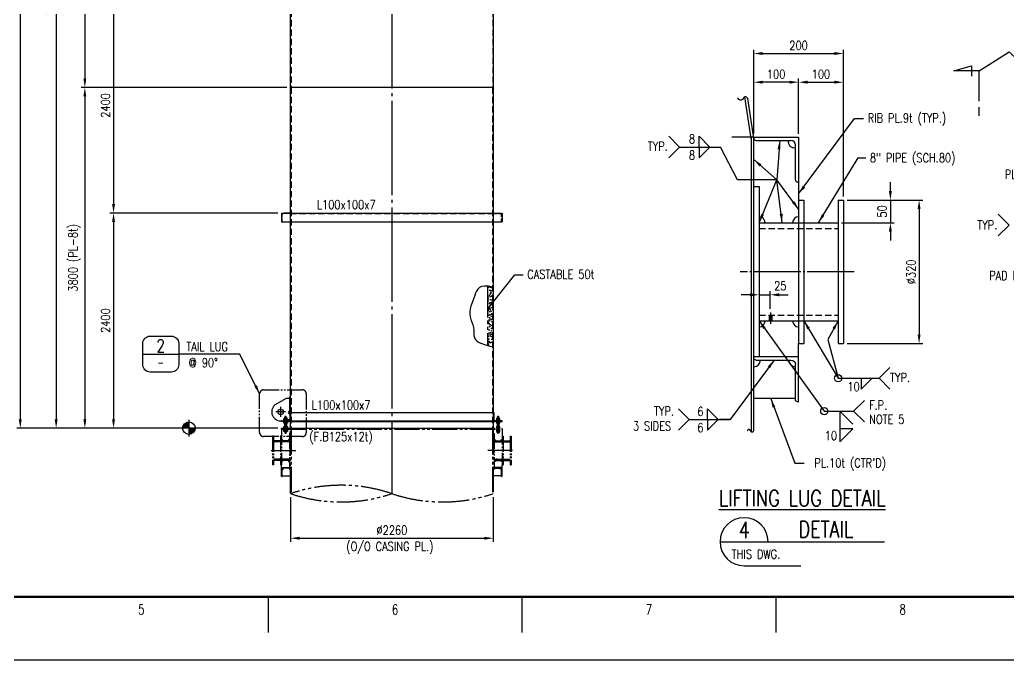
# Model space of a CAD drawing. Header units: millimetres. Extents: x 0 to 134087, y -49114 to 20834.
# Drawn here: x 13003 to 24023, y -29779 to -22635 of the extents above; entities that cross this region are included whole.
import ezdxf
from ezdxf.enums import TextEntityAlignment as Align

# ---------------------------------------------------------------- set-up
doc = ezdxf.new("R2010")
doc.units = ezdxf.units.MM
doc.header["$LTSCALE"] = 35
for name, pattern in [('JNK-CENTER', [34, 30, -1.5, 1, -1.5]), ('JNK-HIDDEN', [3, 2, -1]), ('JNK-PHANTOM', [15, 10, -1, 1, -1, 1, -1]), ('PH2', [15, 10, -1, 1, -1, 1, -1])]:
    doc.linetypes.add(name, pattern=pattern)
for name, color, linetype in [('CEN-R', 1, 'JNK-CENTER'), ('CON-C', 4, 'Continuous'), ('CON-G', 3, 'Continuous'), ('CON-W', 7, 'Continuous'), ('CON-Y', 2, 'Continuous'), ('det', 2, 'PH2'), ('Dim-W', 7, 'Continuous'), ('HID-Y', 2, 'JNK-HIDDEN'), ('HL', 7, 'Continuous'), ('PHA-M', 6, 'JNK-PHANTOM'), ('STL-OBJT', 7, 'Continuous'), ('TXT-G', 3, 'Continuous'), ('TXT-Y', 2, 'Continuous'), ('TXTT-C', 4, 'Continuous')]:
    doc.layers.add(name, color=color, linetype=linetype)
doc.styles.add('ROMANS', font='ROMANS.shx', dxfattribs={"width": 0.8})
doc.styles.add('SIMPLEX', font='simplex.shx', dxfattribs={"width": 0.8})
doc.dimstyles.new('DIM25', dxfattribs={"dimscale": 25, "dimtxt": 2.5, "dimasz": 2.5, "dimexe": 1, "dimexo": 1, "dimgap": 1, "dimtad": 1, "dimdec": 1, "dimdsep": 46, "dimtxsty": 'SIMPLEX', "dimcen": 0, "dimclrt": 2, "dimazin": 2, "dimtfac": 1, "dimtdec": 1, "dimtix": 1, "dimtmove": 2, "dimatfit": 0, "dimfxl": 0.18, "dimtolj": 1, "dimtzin": 0, "dimarcsym": 0})
doc.dimstyles.new('DIM40', dxfattribs={"dimscale": 40, "dimtxt": 2.5, "dimasz": 2.5, "dimexe": 1, "dimexo": 1, "dimgap": 1, "dimtad": 1, "dimdec": 0, "dimdsep": 46, "dimtxsty": 'SIMPLEX', "dimcen": 0, "dimclrd": 7, "dimclre": 7, "dimclrt": 2, "dimadec": 1, "dimazin": 2, "dimtfac": 1, "dimtdec": 0, "dimtix": 1, "dimtmove": 2, "dimatfit": 2, "dimfxl": 1, "dimtolj": 1, "dimtzin": 0, "dimarcsym": 1})
doc.dimstyles.new('DIM40x5', dxfattribs={"dimscale": 40, "dimtxt": 2.5, "dimasz": 2.5, "dimexe": 1, "dimexo": 1, "dimgap": 1, "dimtad": 1, "dimdec": 0, "dimlfac": 0.25, "dimdsep": 46, "dimtxsty": 'SIMPLEX', "dimcen": 2.5, "dimclrd": 7, "dimclre": 7, "dimclrt": 2, "dimadec": 1, "dimazin": 2, "dimtfac": 1, "dimtdec": 0, "dimtmove": 2, "dimatfit": 2, "dimfxl": 1, "dimtfill": 1, "dimtolj": 1, "dimtzin": 0, "dimarcsym": 1})

# ---------------------------------------------------------------- blocks, each defined once
blk = doc.blocks.new('TITLE')
at = {"color": 7}
for p, q in [((381.95, 17.68), (381.95, 7.78)), ((452.68, 17.68), (452.68, 7.78)), ((523.41, 17.68), (523.41, 7.78)), ((841, 0), (0, 0))]:
    blk.add_line(p, q, dxfattribs=at)
at = {"color": 7, "const_width": 0.707}
blk.add_lwpolyline([(28.29, 17.68), (823.67, 17.68)], dxfattribs=at)
at = {"color": 7, "style": 'ROMANS', "width": 0.7}
for s, p in [('5', (346.59, 14.15)), ('6', (417.32, 14.15)), ('7', (488.05, 14.15)), ('8', (558.78, 14.15))]:
    blk.add_text(s, height=2.83, dxfattribs=at).set_placement(p, align=Align.MIDDLE)
blk = doc.blocks.new('A$C427202F2')
at = {"layer": 'CON-G'}
for p, q in [((93, 95), (93, 17)), ((98, 100), (100, 100)), ((100, 100), (100, 0)), ((0, 0), (0, 2)), ((100, 0), (0, 0)), ((5, 7), (83, 7))]:
    blk.add_line(p, q, dxfattribs=at)
for centre, radius, start, end in [((98, 95), 5, 90, 180), ((5, 2), 5, 90, 180), ((83, 17), 10, 270, 0)]:
    blk.add_arc(centre, radius, start, end, dxfattribs=at)
blk = doc.blocks.new('SECMARK2')
at = {"layer": 'TXTT-C'}
blk.add_line((0, 0), (-2.72, 0), dxfattribs=at)
blk.add_lwpolyline([(-4.67, 0), (-14.32, 0), (-14.32, 8.05), (-15.93, 2.38), (-12.63, 2.38)], dxfattribs=at)
at = {"layer": 'TXTT-C', "style": 'SIMPLEX', "width": 1.17}
blk.add_attdef('TAG', text='', height=3.5, dxfattribs=at).set_placement((-7.82, 1.36), align=Align.CENTER)
blk = doc.blocks.new('SECTITLE')
at = {"layer": 'CON-G'}
for p, q in [((-1.7, 0), (44.1, 0)), ((5, -6.7), (20.86, -6.7))]:
    blk.add_line(p, q, dxfattribs=at)
blk.add_arc((5, 0), 6.7, 0, 270, dxfattribs=at)
at = {"layer": 'CON-C', "style": 'SIMPLEX', "width": 0.8}
for tag, p in [('A', (5.06, 1.04)), ('ELEVATION', (27.83, 1.22))]:
    blk.add_attdef(tag, text='', height=4.5, dxfattribs=at).set_placement(p, align=Align.CENTER)
at = {"layer": 'CON-Y', "style": 'SIMPLEX', "width": 0.8}
blk.add_attdef('H0000-0000', (1.54, -4.72), '', height=2.5, dxfattribs=at)
blk.add_attdef('SCALE', text='', height=2.5, dxfattribs=at).set_placement((44.9, -3.72), align=Align.RIGHT)
blk = doc.blocks.new('*D1022')
at = {"layer": 'DEFPOINTS', "color": 0, "transparency": 16777216}
for p in [(22186, -24647), (22126, -24899)]:
    blk.add_point(p, dxfattribs=at)
at = {"layer": 'Dim-W', "color": 7, "lineweight": -2, "transparency": 16777216}
for p, q in [((22710, -24547), (22710, -24447)), ((22226, -24647), (22750, -24647)), ((22166, -24899), (22750, -24899)), ((22710, -24999), (22710, -25099))]:
    blk.add_line(p, q, dxfattribs=at)
at = {"layer": 'Dim-W', "color": 2, "transparency": 16777216, "insert": (22617, -24773), "char_height": 100, "attachment_point": 5, "rotation": 90, "style": 'SIMPLEX', "bg_fill": 3, "box_fill_scale": 1.1, "bg_fill_color": 256, "bg_fill_true_color": 13158600, "bg_fill_transparency": 0}
blk.add_mtext('\\A1;50', dxfattribs=at)
at = {"layer": 'DEFPOINTS', "color": 0, "transparency": 16777216}
blk.add_point((22710, -24899), dxfattribs=at)
at = {"layer": 'Dim-W', "color": 7, "lineweight": -2, "transparency": 16777216}
blk.add_line((22710, -24647), (22710, -24899), dxfattribs=at)
at = {"layer": 'Dim-W', "color": 7, "transparency": 16777216}
for points in [[(22693, -24547), (22726, -24547), (22710, -24647)], [(22693, -24999), (22726, -24999), (22710, -24899)]]:
    blk.add_solid(points, dxfattribs=at)
blk = doc.blocks.new('*D1023')
at = {"layer": 'DEFPOINTS', "color": 0, "transparency": 16777216}
for p in [(22186, -24647), (22186, -26247), (23030, -26247)]:
    blk.add_point(p, dxfattribs=at)
at = {"layer": 'Dim-W', "color": 7, "lineweight": -2, "transparency": 16777216}
for p, q in [((22226, -24647), (23070, -24647)), ((23030, -24747), (23030, -26147)), ((22226, -26247), (23070, -26247))]:
    blk.add_line(p, q, dxfattribs=at)
at = {"layer": 'Dim-W', "color": 7, "transparency": 16777216}
for points in [[(23013, -24747), (23046, -24747), (23030, -24647)], [(23013, -26147), (23046, -26147), (23030, -26247)]]:
    blk.add_solid(points, dxfattribs=at)
at = {"layer": 'Dim-W', "color": 2, "transparency": 16777216, "insert": (22940, -25447), "char_height": 100, "attachment_point": 5, "rotation": 90, "style": 'SIMPLEX', "bg_fill": 3, "box_fill_scale": 1.1, "bg_fill_color": 256, "bg_fill_true_color": 13158600, "bg_fill_transparency": 0}
blk.add_mtext('\\A1;%%c320', dxfattribs=at)
blk = doc.blocks.new('weld-sy8')
blk.add_lwpolyline([(3.2, -3.2), (0, 0), (0, -7.6), (3.2, -4.4), (0, -4.4)])
blk = doc.blocks.new('*D1024')
at = {"layer": 'DEFPOINTS', "color": 0, "transparency": 16777216}
for p in [(21246, -25703), (21371, -25899)]:
    blk.add_point(p, dxfattribs=at)
at = {"layer": 'Dim-W', "color": 7, "lineweight": -2, "transparency": 16777216}
for p, q in [((21371, -25859), (21371, -25663)), ((21146, -25703), (21046, -25703)), ((21471, -25703), (21571, -25703))]:
    blk.add_line(p, q, dxfattribs=at)
at = {"layer": 'Dim-W', "color": 7, "transparency": 16777216}
blk.add_solid([(21146, -25686), (21146, -25720), (21246, -25703)], dxfattribs=at)
at = {"layer": 'Dim-W', "color": 2, "transparency": 16777216, "insert": (21482, -25603), "char_height": 100, "attachment_point": 5, "style": 'SIMPLEX', "bg_fill": 3, "box_fill_scale": 1.1, "bg_fill_color": 256, "bg_fill_true_color": 13158600, "bg_fill_transparency": 0}
blk.add_mtext('\\A1;25', dxfattribs=at)
at = {"layer": 'DEFPOINTS', "color": 0, "transparency": 16777216}
blk.add_point((21371, -25703), dxfattribs=at)
at = {"layer": 'Dim-W', "color": 7, "lineweight": -2, "transparency": 16777216}
blk.add_line((21246, -25703), (21371, -25703), dxfattribs=at)
at = {"layer": 'Dim-W', "color": 7, "transparency": 16777216}
blk.add_solid([(21471, -25686), (21471, -25720), (21371, -25703)], dxfattribs=at)
blk = doc.blocks.new('*D1025')
at = {"layer": 'DEFPOINTS', "color": 0, "transparency": 16777216}
for p in [(22186, -23332), (21686, -23947), (22186, -24647)]:
    blk.add_point(p, dxfattribs=at)
at = {"layer": 'Dim-W', "color": 7, "lineweight": -2, "transparency": 16777216}
for p, q in [((21686, -23907), (21686, -23292)), ((21786, -23332), (22086, -23332)), ((22186, -24607), (22186, -23292))]:
    blk.add_line(p, q, dxfattribs=at)
at = {"layer": 'Dim-W', "color": 7, "transparency": 16777216}
for points in [[(21786, -23315), (21786, -23348), (21686, -23332)], [(22086, -23315), (22086, -23348), (22186, -23332)]]:
    blk.add_solid(points, dxfattribs=at)
at = {"layer": 'Dim-W', "color": 2, "transparency": 16777216, "insert": (21936, -23242), "char_height": 100, "attachment_point": 5, "style": 'SIMPLEX', "bg_fill": 3, "box_fill_scale": 1.1, "bg_fill_color": 256, "bg_fill_true_color": 13158600, "bg_fill_transparency": 0}
blk.add_mtext('\\A1;100', dxfattribs=at)
blk = doc.blocks.new('*D1032')
at = {"layer": 'DEFPOINTS', "color": 0, "transparency": 16777216}
for p in [(22186, -23012), (21186, -23947), (22186, -24647)]:
    blk.add_point(p, dxfattribs=at)
at = {"layer": 'Dim-W', "color": 7, "lineweight": -2, "transparency": 16777216}
for p, q in [((21186, -23907), (21186, -22972)), ((21286, -23012), (22086, -23012)), ((22186, -24607), (22186, -22972))]:
    blk.add_line(p, q, dxfattribs=at)
at = {"layer": 'Dim-W', "color": 7, "transparency": 16777216}
for points in [[(21286, -22995), (21286, -23028), (21186, -23012)], [(22086, -22995), (22086, -23028), (22186, -23012)]]:
    blk.add_solid(points, dxfattribs=at)
at = {"layer": 'Dim-W', "color": 2, "transparency": 16777216, "insert": (21686, -22922), "char_height": 100, "attachment_point": 5, "style": 'SIMPLEX', "bg_fill": 3, "box_fill_scale": 1.1, "bg_fill_color": 256, "bg_fill_true_color": 13158600, "bg_fill_transparency": 0}
blk.add_mtext('\\A1;200', dxfattribs=at)
blk = doc.blocks.new('*D1033')
at = {"layer": 'DEFPOINTS', "color": 0, "transparency": 16777216}
for p in [(21186, -23332), (21686, -23332), (21186, -23947)]:
    blk.add_point(p, dxfattribs=at)
at = {"layer": 'Dim-W', "color": 7, "lineweight": -2, "transparency": 16777216}
for p, q in [((21186, -23907), (21186, -23292)), ((21586, -23332), (21286, -23332))]:
    blk.add_line(p, q, dxfattribs=at)
at = {"layer": 'Dim-W', "color": 7, "transparency": 16777216}
for points in [[(21286, -23315), (21286, -23348), (21186, -23332)], [(21586, -23315), (21586, -23348), (21686, -23332)]]:
    blk.add_solid(points, dxfattribs=at)
at = {"layer": 'Dim-W', "color": 2, "transparency": 16777216, "insert": (21436, -23242), "char_height": 100, "attachment_point": 5, "style": 'SIMPLEX', "bg_fill": 3, "box_fill_scale": 1.1, "bg_fill_color": 256, "bg_fill_true_color": 13158600, "bg_fill_transparency": 0}
blk.add_mtext('\\A1;100', dxfattribs=at)
blk = doc.blocks.new('A$C4E795096')
at = {"layer": 'CEN-R'}
blk.add_line((20, 0), (20, 199), dxfattribs=at)
at = {"layer": 'CON-G'}
for p, q in [((2, 148), (2, 143)), ((2, 148), (38, 148)), ((2, 143), (38, 143)), ((35, 168), (5, 168)), ((35, 148), (5, 148)), ((35, 136), (5, 136)), ((35, 116), (5, 116)), ((30, 184), (10, 184)), ((10, 166), (10, 150)), ((30, 166), (30, 150)), ((38, 148), (38, 143)), ((2, 44), (2, 49)), ((2, 49), (38, 49)), ((2, 44), (38, 44)), ((35, 81), (5, 81)), ((35, 61), (5, 61)), ((35, 44), (5, 44)), ((35, 24), (5, 24)), ((10, 79), (10, 63)), ((10, 42), (10, 26)), ((30, 13), (10, 13)), ((30, 79), (30, 63)), ((30, 42), (30, 26)), ((38, 44), (38, 49))]:
    blk.add_line(p, q, dxfattribs=at)
for points in [[(0, 166, -0.372659), (10, 166, -0.186242), (30, 166, -0.372659), (40, 166), (40, 150, -0.372659), (30, 150, -0.186242), (10, 150, -0.372659), (0, 150)], [(0, 134, -0.372659), (10, 134, -0.186242), (30, 134, -0.372659), (40, 134), (40, 118, -0.372659), (30, 118, -0.186242), (10, 118, -0.372659), (0, 118)], [(0, 79, -0.372659), (10, 79, -0.186242), (30, 79, -0.372659), (40, 79), (40, 63, -0.372659), (30, 63, -0.186242), (10, 63, -0.372659), (0, 63)], [(0, 42, -0.372659), (10, 42, -0.186242), (30, 42, -0.372659), (40, 42), (40, 26, -0.372659), (30, 26, -0.186242), (10, 26, -0.372659), (0, 26)]]:
    blk.add_lwpolyline(points, format="xyb", close=True, dxfattribs=at)
for points in [[(10, 168), (10, 184), (12, 186), (28, 186), (30, 184), (30, 168)], [(10, 61), (10, 136)], [(30, 136), (30, 61)], [(10, 24), (10, 13), (12, 11), (28, 11), (30, 13), (30, 24)]]:
    blk.add_lwpolyline(points, dxfattribs=at)
at = {"layer": 'CON-G', "color": 7}
for points in [[(12, 168), (12, 186)], [(12, 136), (12, 61)], [(28, 168), (28, 186)], [(28, 136), (28, 61)], [(12, 24), (12, 11)], [(28, 24), (28, 11)]]:
    blk.add_lwpolyline(points, dxfattribs=at)
blk = doc.blocks.new('A$C3C055926')
at = {"layer": 'HID-Y'}
for p, q in [((100, 100), (0, 100)), ((0, 100), (0, 0)), ((0, 0), (2, 0)), ((100, 98), (100, 100))]:
    blk.add_line(p, q, dxfattribs=at)
at = {"layer": 'HID-Y', "ltscale": 0.5}
for p, q in [((7, 5), (7, 83)), ((95, 93), (17, 93))]:
    blk.add_line(p, q, dxfattribs=at)
at = {"layer": 'HID-Y'}
for centre, radius, start, end in [((2, 5), 5, 270, 0), ((17, 83), 10, 90, 180), ((95, 98), 5, 270, 0)]:
    blk.add_arc(centre, radius, start, end, dxfattribs=at)
blk = doc.blocks.new('A$C2A517C6A')
at = {"layer": 'CON-G'}
for p, q in [((0, 100), (2460, 100)), ((0, 100), (0, 0)), ((0, 0), (2460, 0)), ((2460, 100), (2460, 0))]:
    blk.add_line(p, q, dxfattribs=at)
at = {"layer": 'HID-Y'}
blk.add_line((95, 93), (2365, 93), dxfattribs=at)
at = {"layer": 'CON-G'}
blk.add_blockref('A$C3C055926', (0, 0), dxfattribs=at)
at = {"layer": 'CON-G', "xscale": -1}
blk.add_blockref('A$C3C055926', (2460, 0), dxfattribs=at)
blk = doc.blocks.new('A$C1BC754A6')
at = {"layer": 'CEN-R', "ltscale": 0.5}
blk.add_line((0, 290), (277, 290), dxfattribs=at)
blk.add_line((0, 290), (277, 290), dxfattribs=at)
at = {"layer": 'PHA-M', "ltscale": 0.5}
for p, q in [((17, 450), (17, 130)), ((29, 450), (17, 450)), ((29, 450), (29, 130)), ((105, 450), (105, 130)), ((117, 450), (105, 450)), ((117, 528), (117, 130)), ((205, 480), (205, 100)), ((217, 480), (205, 480)), ((105, 400), (29, 400)), ((205, 387), (29, 387)), ((117, 400), (105, 400)), ((205, 400), (117, 400)), ((29, 130), (17, 130)), ((205, 193), (29, 193)), ((105, 180), (29, 180)), ((117, 180), (105, 180)), ((117, 130), (105, 130)), ((205, 180), (117, 180)), ((117, 100), (117, 130)), ((177, 193), (177, 180)), ((180, 200), (180, 174)), ((183, 193), (183, 180)), ((117, 0), (117, 100)), ((117, 100), (217, 100)), ((119, 0), (117, 0)), ((124, 5), (124, 83)), ((124, 7), (217, 7)), ((212, 93), (134, 93)), ((217, 100), (217, 98))]:
    blk.add_line(p, q, dxfattribs=at)
for centre, radius, start, end in [((117, 400), 13.3, 0, 90), ((205, 400), 13.3, 90, 180), ((117, 180), 13.3, 270, 0), ((205, 180), 13.3, 180, 270), ((119, 5), 5, 270, 0), ((124, 93), 15, 270, 0), ((134, 83), 10, 90, 180), ((217, 93), 15, 180, 270), ((212, 98), 5, 270, 0)]:
    blk.add_arc(centre, radius, start, end, dxfattribs=at)
blk = doc.blocks.new('det-tag')
at = {"layer": 'CON-Y'}
blk.add_line((5, 0), (-5, 0), dxfattribs=at)
blk.add_lwpolyline([(-3, -5), (3, -5, 0.414214), (5, -3), (5, 3, 0.414214), (3, 5), (-3, 5, 0.414214), (-5, 3), (-5, -3, 0.414214)], format="xyb", close=True, dxfattribs=at)
at = {"layer": 'CON-G', "style": 'SIMPLEX', "width": 0.8}
blk.add_attdef('TAG', text='', height=3.5, dxfattribs=at).set_placement((0.02, 0.58), align=Align.CENTER)
at = {"layer": 'CON-Y', "style": 'SIMPLEX', "width": 0.8}
blk.add_attdef('-8888', text='', height=2, dxfattribs=at).set_placement((0, -3.34), align=Align.CENTER)
blk = doc.blocks.new('*D982')
at = {"layer": 'DEFPOINTS', "color": 0, "transparency": 16777216}
for p in [(16172, -8191), (13009, -27191), (15922, -27191)]:
    blk.add_point(p, dxfattribs=at)
at = {"layer": 'Dim-W', "color": 7, "linetype": 'ByBlock', "lineweight": -2, "transparency": 16777216}
for p, q in [((16132, -8191), (12969, -8191)), ((13009, -8291), (13009, -27091)), ((15882, -27191), (12969, -27191))]:
    blk.add_line(p, q, dxfattribs=at)
at = {"layer": 'Dim-W', "color": 7, "transparency": 16777216}
for points in [[(12992, -8291), (13025, -8291), (13009, -8191)], [(12992, -27091), (13025, -27091), (13009, -27191)]]:
    blk.add_solid(points, dxfattribs=at)
at = {"layer": 'Dim-W', "color": 2, "transparency": 16777216, "insert": (12919, -17691), "char_height": 100, "attachment_point": 5, "rotation": 90, "style": 'SIMPLEX', "bg_fill": 3, "box_fill_scale": 1.1, "bg_fill_color": 256, "bg_fill_true_color": 13158600, "bg_fill_transparency": 0}
blk.add_mtext('\\A1;19000', dxfattribs=at)
blk = doc.blocks.new('*D984')
at = {"layer": 'DEFPOINTS', "color": 0, "transparency": 16777216}
for p in [(13409, -17691), (13409, -27191), (13409, -27191)]:
    blk.add_point(p, dxfattribs=at)
at = {"layer": 'Dim-W', "color": 7, "linetype": 'ByBlock', "lineweight": -2, "transparency": 16777216}
blk.add_line((13409, -17791), (13409, -27091), dxfattribs=at)
at = {"layer": 'Dim-W', "color": 7, "transparency": 16777216}
for points in [[(13392, -17791), (13425, -17791), (13409, -17691)], [(13392, -27091), (13425, -27091), (13409, -27191)]]:
    blk.add_solid(points, dxfattribs=at)
at = {"layer": 'Dim-W', "color": 2, "transparency": 16777216, "insert": (13319, -22441), "char_height": 100, "attachment_point": 5, "rotation": 90, "style": 'SIMPLEX', "bg_fill": 3, "box_fill_scale": 1.1, "bg_fill_color": 256, "bg_fill_true_color": 13158600, "bg_fill_transparency": 0}
blk.add_mtext('\\A1;9500', dxfattribs=at)
blk = doc.blocks.new('FS-MARK')
h = blk.add_hatch(color=256)
edge = h.paths.add_edge_path()
edge.add_arc((0, 0), 1.75, 90, 180)
edge.add_line((-1.75, 0), (0, 0))
edge.add_line((0, 0), (0, 1.75))
h = blk.add_hatch(color=256)
edge = h.paths.add_edge_path()
edge.add_line((0, 0), (0, -1.75))
edge.add_arc((0, 0), 1.75, 270, 360)
edge.add_line((1.75, 0), (0, 0))
for p, q in [((2.33, 0), (-2.33, 0)), ((0, 2.33), (0, -2.33))]:
    blk.add_line(p, q)
blk.add_circle((0, 0), 1.75)
at = {"layer": 'CON-Y', "style": 'SIMPLEX', "width": 0.8}
blk.add_attdef('F.S.', (3.19, 1), '', height=2.5, dxfattribs=at)
blk = doc.blocks.new('*D985')
at = {"layer": 'DEFPOINTS', "color": 0, "transparency": 16777216}
for p in [(13729, -8191), (13729, -23391), (16022, -23391)]:
    blk.add_point(p, dxfattribs=at)
at = {"layer": 'Dim-W', "color": 7, "linetype": 'ByBlock', "lineweight": -2, "transparency": 16777216}
for p, q in [((13729, -8291), (13729, -23291)), ((15982, -23391), (13689, -23391))]:
    blk.add_line(p, q, dxfattribs=at)
at = {"layer": 'Dim-W', "color": 7, "transparency": 16777216}
for points in [[(13712, -8291), (13745, -8291), (13729, -8191)], [(13712, -23291), (13745, -23291), (13729, -23391)]]:
    blk.add_solid(points, dxfattribs=at)
at = {"layer": 'Dim-W', "color": 2, "transparency": 16777216, "insert": (13613, -15791), "char_height": 100, "attachment_point": 5, "rotation": 90, "style": 'SIMPLEX', "bg_fill": 3, "box_fill_scale": 1.1, "bg_fill_color": 256, "bg_fill_true_color": 13158600, "bg_fill_transparency": 0}
blk.add_mtext('\\A1;15200 (PL-6t)', dxfattribs=at)
blk = doc.blocks.new('*D986')
at = {"layer": 'DEFPOINTS', "color": 0, "transparency": 16777216}
for p in [(13729, -23391), (13729, -27191), (13729, -27191)]:
    blk.add_point(p, dxfattribs=at)
at = {"layer": 'Dim-W', "color": 7, "linetype": 'ByBlock', "lineweight": -2, "transparency": 16777216}
blk.add_line((13729, -23491), (13729, -27091), dxfattribs=at)
at = {"layer": 'Dim-W', "color": 7, "transparency": 16777216}
for points in [[(13712, -23491), (13745, -23491), (13729, -23391)], [(13712, -27091), (13745, -27091), (13729, -27191)]]:
    blk.add_solid(points, dxfattribs=at)
at = {"layer": 'Dim-W', "color": 2, "transparency": 16777216, "insert": (13613, -25291), "char_height": 100, "attachment_point": 5, "rotation": 90, "style": 'SIMPLEX', "bg_fill": 3, "box_fill_scale": 1.1, "bg_fill_color": 256, "bg_fill_true_color": 13158600, "bg_fill_transparency": 0}
blk.add_mtext('\\A1;3800 (PL-8t)', dxfattribs=at)
blk = doc.blocks.new('*D994')
at = {"layer": 'DEFPOINTS', "color": 0, "transparency": 16777216}
for p in [(14049, -22391), (14049, -24791), (15922, -24791)]:
    blk.add_point(p, dxfattribs=at)
at = {"layer": 'Dim-W', "color": 7, "linetype": 'ByBlock', "lineweight": -2, "transparency": 16777216}
for p, q in [((14049, -22491), (14049, -24691)), ((15882, -24791), (14009, -24791))]:
    blk.add_line(p, q, dxfattribs=at)
at = {"layer": 'Dim-W', "color": 7, "transparency": 16777216}
for points in [[(14032, -22491), (14065, -22491), (14049, -22391)], [(14032, -24691), (14065, -24691), (14049, -24791)]]:
    blk.add_solid(points, dxfattribs=at)
at = {"layer": 'Dim-W', "color": 2, "transparency": 16777216, "insert": (13959, -23591), "char_height": 100, "attachment_point": 5, "rotation": 90, "style": 'SIMPLEX', "bg_fill": 3, "box_fill_scale": 1.1, "bg_fill_color": 256, "bg_fill_true_color": 13158600, "bg_fill_transparency": 0}
blk.add_mtext('\\A1;2400', dxfattribs=at)
blk = doc.blocks.new('*D995')
at = {"layer": 'DEFPOINTS', "color": 0, "transparency": 16777216}
for p in [(14049, -24791), (14049, -27191), (14049, -27191)]:
    blk.add_point(p, dxfattribs=at)
at = {"layer": 'Dim-W', "color": 7, "linetype": 'ByBlock', "lineweight": -2, "transparency": 16777216}
blk.add_line((14049, -24891), (14049, -27091), dxfattribs=at)
at = {"layer": 'Dim-W', "color": 7, "transparency": 16777216}
for points in [[(14032, -24891), (14065, -24891), (14049, -24791)], [(14032, -27091), (14065, -27091), (14049, -27191)]]:
    blk.add_solid(points, dxfattribs=at)
at = {"layer": 'Dim-W', "color": 2, "transparency": 16777216, "insert": (13959, -25991), "char_height": 100, "attachment_point": 5, "rotation": 90, "style": 'SIMPLEX', "bg_fill": 3, "box_fill_scale": 1.1, "bg_fill_color": 256, "bg_fill_true_color": 13158600, "bg_fill_transparency": 0}
blk.add_mtext('\\A1;2400', dxfattribs=at)
blk = doc.blocks.new('*D997')
at = {"layer": 'DEFPOINTS', "color": 0, "transparency": 16777216}
for p in [(16022, -27921), (18282, -27921), (18282, -28418)]:
    blk.add_point(p, dxfattribs=at)
at = {"layer": 'Dim-W', "color": 7, "linetype": 'ByBlock', "lineweight": -2, "transparency": 16777216}
for p, q in [((16022, -27961), (16022, -28458)), ((18282, -27961), (18282, -28458)), ((16122, -28418), (18182, -28418))]:
    blk.add_line(p, q, dxfattribs=at)
at = {"layer": 'Dim-W', "color": 7, "transparency": 16777216}
for points in [[(16122, -28402), (16122, -28435), (16022, -28418)], [(18182, -28402), (18182, -28435), (18282, -28418)]]:
    blk.add_solid(points, dxfattribs=at)
at = {"layer": 'Dim-W', "color": 2, "transparency": 16777216, "insert": (17152, -28328), "char_height": 100, "attachment_point": 5, "style": 'SIMPLEX', "bg_fill": 3, "box_fill_scale": 1.1, "bg_fill_color": 256, "bg_fill_true_color": 13158600, "bg_fill_transparency": 0}
blk.add_mtext('\\A1;%%c2260', dxfattribs=at)

msp = doc.modelspace()

# ---------------------------------------------------------------- hatches: boundary and pattern name
at = {"layer": 'CON-W'}
h = msp.add_hatch(dxfattribs=at)
h.set_pattern_fill('AR-CONC', color=256, scale=0.4, style=0)
h.set_pattern_definition([(50, (178393.54, 28257.98), (72.873868, -6.375634), [7.62, -83.82]), (355, (178393.54, 28257.98), (-14.09713, 76.422657), [6.096, -67.056]), (100.451, (178399.614, 28257.45), (58.777, 70.046675), [6.476, -71.236]), (46.1842, (178393.54, 28278.3), (108.431616, -16.81693), [11.43, -125.73]), (96.6356, (178402.58, 28276.9), (94.961694, 98.97022), [9.714, -106.854]), (351.184, (178393.54, 28278.3), (94.96184, 98.97005), [9.144, -100.584]), (21, (178403.7, 28273.22), (60.645952, -40.906207), [7.62, -83.82]), (326, (178403.7, 28273.22), (24.72081, 73.675186), [6.096, -67.056]), (71.4514, (178408.755, 28269.81), (85.366596, 32.769143), [6.476, -71.236]), (37.5, (178393.54, 28257.978), (1.2354413, 33.8220155), [0, -66.2432, 0, -68.072, 0, -67.31]), (7.5, (178393.54, 28257.978), (26.727865, 40.07223), [0, -38.8112, 0, -64.7192, 0, -25.654]), (327.5, (178370.884, 28257.978), (54.236238, -2.2914976), [0, -25.4, 0, -79.248, 0, -105.156]), (317.5, (178360.724, 28257.98), (59.251673, 10.170596), [0, -33.02, 0, -52.6288, 0, -74.676])])
edge = h.paths.add_edge_path()
edge.add_spline(control_points=[(18269.5368, -25613.991), (18250.7908, -25609.6003), (18234.2271, -25606.8726), (18219.5368, -25605.6034)], knot_values=[112.9719295632, 112.9719295632, 112.9719295632, 112.9719295632, 138.7677786015, 138.7677786015, 138.7677786015, 138.7677786015], degree=3, periodic=0)
edge.add_line((18219.5368, -25605.6034), (18219.5368, -26267.6173))
edge.add_spline(control_points=[(18219.5368, -26267.6173), (18236.4879, -26272.5802), (18253.4671, -26276.9632), (18269.5368, -26281.0226)], knot_values=[873.1840713238, 873.1840713238, 873.1840713238, 873.1840713238, 912.407484559, 912.407484559, 912.407484559, 912.407484559], degree=3, periodic=0)
edge.add_line((18269.5368, -26281.0226), (18269.5368, -25613.991))
at = {"layer": 'Dim-W'}
h = msp.add_hatch(color=256, dxfattribs=at)
h.paths.add_polyline_path([(15966.5368, -27108.7612), (15955.0368, -27108.7612), (15955.0368, -27115.761), (15966.5368, -27115.761)])
h.paths.add_polyline_path([(15978.0368, -27108.7612), (15966.5368, -27108.7612), (15966.5368, -27115.761), (15978.0368, -27115.761)])
h = msp.add_hatch(color=256, dxfattribs=at)
h.paths.add_polyline_path([(18336.5368, -27108.7612), (18348.0368, -27108.7612), (18348.0368, -27115.761), (18336.5368, -27115.761)])
h.paths.add_polyline_path([(18325.0368, -27108.7612), (18336.5368, -27108.7612), (18336.5368, -27115.761), (18325.0368, -27115.761)])

# ---------------------------------------------------------------- linework, layer by layer
at = {"layer": 'CEN-R'}
for p, q in [((17151.5368, -8070.7612), (17151.5368, -27920.7191)), ((15911.5368, -26953.7612), (15911.5368, -27063.7612)), ((15966.5368, -27008.7612), (15856.5368, -27008.7612)), ((15966.5368, -27250.1624), (15966.5368, -27077.6886)), ((18336.5368, -27250.1624), (18336.5368, -27077.6886))]:
    msp.add_line(p, q, dxfattribs=at)
at = {"layer": 'CEN-R', "ltscale": 0.5}
for p, q in [((22306.3684, -25446.5745), (21036.3684, -25446.5745)), ((22306.3684, -25446.5745), (21036.3684, -25446.5745)), ((21371.3684, -25899.0745), (21371.3684, -26026.0745))]:
    msp.add_line(p, q, dxfattribs=at)
at = {"layer": 'CON-C'}
msp.add_lwpolyline([(23697.948, -23205.9438), (24034.778, -22991.8765), (24512.1085, -23453.5306), (24431.1416, -23255.3099), (24280.4025, -23290.995)], dxfattribs=at)
at = {"layer": 'CON-G'}
for p, q in [((16021.5368, -27190.7612), (16021.5368, -17702.7612)), ((18281.5368, -17702.7612), (18281.5368, -27190.7612)), ((18281.5368, -23390.7612), (16021.5368, -23390.7612)), ((21156.3684, -23958.812), (21086.9367, -23495.9334)), ((21186.3684, -23956.5745), (21120.1453, -23515.087)), ((21186.3684, -23946.5745), (20943.3724, -23946.5745)), ((21156.3684, -23948.812), (21156.3684, -27228.8655)), ((21186.3684, -27213.8655), (21186.3684, -23946.5745)), ((21186.3684, -23956.5745), (21186.3684, -23946.5745)), ((21186.3684, -23946.5745), (21686.3684, -23946.5745)), ((21211.3684, -23981.5745), (21601.3684, -23981.5745)), ((21686.3684, -23946.5745), (21686.3684, -24446.5745)), ((21651.3684, -24421.5745), (21651.3684, -24031.5745)), ((21686.3684, -24446.5745), (21676.3684, -24446.5745)), ((21686.3684, -24446.5745), (21686.3684, -26246.5745)), ((21186.3684, -24496.5745), (21246.3684, -24496.5745)), ((21246.3684, -24496.5745), (21246.3684, -26396.5745)), ((21686.3684, -24646.5745), (21746.3684, -24646.5745)), ((21746.3684, -24646.5745), (21746.3684, -26246.5745)), ((22126.3684, -24646.5745), (22126.3684, -26246.5745)), ((22126.3684, -24646.5745), (22186.3684, -24646.5745)), ((22186.3684, -24646.5745), (22186.3684, -26246.5745)), ((21246.3684, -24898.8245), (21686.3684, -24898.8245)), ((21746.3684, -24898.8245), (22126.3684, -24898.8245)), ((21246.3684, -25994.3245), (21686.3684, -25994.3245)), ((21746.3684, -25994.3245), (22126.3684, -25994.3245)), ((21686.3684, -26396.5745), (21686.3684, -26246.5745)), ((21686.3684, -26246.5745), (21746.3684, -26246.5745)), ((22126.3684, -26246.5745), (22186.3684, -26246.5745)), ((15971.5368, -26858.7612), (15862.2284, -26921.7631)), ((16011.5368, -26858.7612), (15971.5368, -26858.7612)), ((16021.5368, -26845.7612), (16011.5368, -26845.7612)), ((16011.5368, -26845.7612), (16011.5368, -27015.7612)), ((21651.3684, -26861.5745), (21186.3684, -26861.5745)), ((15911.5368, -27108.7612), (15978.9568, -27108.7612)), ((15955.0368, -27115.7612), (15955.0368, -27108.7612)), ((15978.0368, -27115.7612), (15978.0368, -27108.7612)), ((16021.5368, -27015.7612), (16011.5368, -27015.7612)), ((16021.5368, -27015.7612), (18281.5368, -27015.7612)), ((16021.5368, -27108.7612), (18281.5368, -27108.7612)), ((18325.0368, -27115.7612), (18325.0368, -27108.7612)), ((18348.0368, -27115.7612), (18348.0368, -27108.7612)), ((16021.5368, -27115.7612), (18281.5368, -27115.7612)), ((16021.5368, -27190.7612), (18281.5368, -27190.7612))]:
    msp.add_line(p, q, dxfattribs=at)
msp.add_circle((15911.5368, -27008.7612), 30, dxfattribs=at)
for centre, radius, start, end in [((21211.3684, -23956.5745), 25, 180, 270), ((21636.7238, -23996.2192), 66.6667, 167.31035379, 282.68964621), ((21601.3684, -24031.5745), 50, 0, 90), ((21676.3684, -24421.5745), 25, 180, 270), ((21246.3684, -24898.8245), 66.6667, 0, 90), ((21686.3684, -24898.8245), 66.6667, 90, 180), ((21246.3684, -25994.3245), 66.6667, 270, 0), ((21686.3684, -25994.3245), 66.6667, 180, 270), ((21186.3684, -26431.5745), 75, 270, 0), ((21651.3684, -26431.5745), 75, 180, 270), ((15911.5368, -27008.7612), 100, 119.54353873, 270), ((16011.5368, -27015.7612), 15, 90, 281.53695904), ((16015.0367, -27108.763), 17.5, 91.63692675, 179.99419928)]:
    msp.add_arc(centre, radius, start, end, dxfattribs=at)
at = {"layer": 'CON-W', "ltscale": 0.1}
msp.add_lwpolyline([(21121.3831, -23523.3388, 0.850803797), (21066.5764, -23514.4449, -0.850803797), (21011.7697, -23505.551)], format="xyb", dxfattribs=at)
at = {"layer": 'CON-W'}
for points in [[(20238.9729, -23934.5151), (20358.9729, -24054.5151), (20238.9729, -24174.5151)], [(20577.8037, -24054.5151), (20577.8037, -23934.5151), (20697.8037, -24054.5151)], [(20577.8037, -24054.5151), (20577.8037, -24174.5151), (20697.8037, -24054.5151)], [(23912.1248, -24804.5859), (24032.1248, -24924.5859), (23912.1248, -25044.5859)], [(22704.2279, -26513.8761), (22584.2279, -26633.8761), (22704.2279, -26753.8761)], [(22385.331, -26633.8761), (22385.331, -26753.8761), (22505.331, -26633.8761)], [(22419.9886, -26881.2105), (22299.9886, -27001.2105), (22419.9886, -27121.2105)], [(20347.5023, -26974.4833), (20467.5023, -27094.4833), (20347.5023, -27214.4833)], [(20670.965, -27094.4833), (20670.965, -26974.4833), (20790.965, -27094.4833)], [(20670.965, -27094.4833), (20670.965, -27214.4833), (20790.965, -27094.4833)]]:
    msp.add_lwpolyline(points, dxfattribs=at)
at = {"layer": 'CON-W', "linetype": 'JNK-PHANTOM', "ltscale": 0.1}
for centre, start, end in [((21132.0428, -27225.724), 18.43494882, 180), ((21167.6184, -27213.8655), 198.43494882, 0)]:
    msp.add_arc(centre, 18.75, start, end, dxfattribs=at)
at = {"layer": 'CON-W'}
msp.add_open_spline([(18281.5368, -25616.4387), (18118.1523, -25577.8373), (18083.3529, -25709.3198), (17987.4464, -25912.1387), (18078.9221, -26062.3014), (18041.2543, -26226.4266), (18195.5909, -26264.945), (18281.5368, -26283.5409)], degree=3, knots=[108.4769689319, 108.4769689319, 108.4769689319, 108.4769689319, 308.5741053985, 522.1610172443, 630.6630211785, 735.2737844819, 920.6486257815, 920.6486257815, 920.6486257815, 920.6486257815], dxfattribs=at)
at = {"layer": 'det', "ltscale": 0.5}
msp.add_lwpolyline([(15721.7833, -26763.0691), (16152.7184, -26763.0691, -0.4142135624), (16197.7184, -26808.0691), (16197.7184, -27239.12, -0.4142135624), (16152.7184, -27284.12), (15721.7833, -27284.12, -0.4142135624), (15676.7833, -27239.12), (15676.7833, -26808.0691, -0.4142135624)], format="xyb", close=True, dxfattribs=at)
at = {"layer": 'Dim-W'}
for p, q in [((22309.6609, -23737.0745), (22409.6609, -23737.0745)), ((20358.9729, -24054.5151), (20815.6615, -24054.5151)), ((20467.5023, -27094.4833), (20924.1909, -27094.4833))]:
    msp.add_line(p, q, dxfattribs=at)
for centre in [(22127.5392, -26633.8761), (21972.7746, -27001.2105)]:
    msp.add_circle(centre, 40, dxfattribs=at)
at = {"layer": 'HID-Y'}
for p, q in [((16027.5368, -17702.7612), (16027.5368, -23390.7612)), ((18275.5368, -17702.7612), (18275.5368, -23390.7612)), ((16029.5368, -23390.7612), (16029.5368, -27190.7612)), ((18273.5368, -23390.7612), (18273.5368, -27190.7612)), ((21686.3684, -24898.8245), (21746.3684, -24898.8245)), ((21246.3684, -24962.3245), (22126.3684, -24962.3245)), ((21246.3684, -25930.8245), (22126.3684, -25930.8245)), ((21356.3684, -25930.8245), (21356.3684, -25994.3245)), ((21386.3684, -25930.8245), (21386.3684, -25994.3245)), ((21686.3684, -25994.3245), (21746.3684, -25994.3245))]:
    msp.add_line(p, q, dxfattribs=at)
at = {"layer": 'PHA-M'}
msp.add_line((18219.5368, -25605.6034), (18219.5368, -26267.6173), dxfattribs=at)
at = {"layer": 'PHA-M', "ltscale": 0.8}
for p, q in [((15921.5368, -27190.7612), (18381.5368, -27190.7612)), ((15921.5368, -27202.7612), (15921.5368, -27190.7612)), ((15921.5368, -27202.7612), (18381.5368, -27202.7612)), ((15955.0368, -27202.7612), (15955.0368, -27190.7612)), ((15978.0368, -27197.7612), (15978.0368, -27190.7612)), ((16021.5368, -27920.7191), (16021.5368, -27202.7612)), ((16029.5368, -27202.7612), (16029.5368, -27920.7191)), ((16046.5368, -27202.7612), (16046.5368, -27190.7612)), ((18256.5368, -27202.7612), (18256.5368, -27190.7612)), ((18273.5368, -27202.7612), (18273.5368, -27920.7191)), ((18281.5368, -27202.7612), (18281.5368, -27920.7191)), ((18325.0368, -27197.7612), (18325.0368, -27190.7612)), ((18348.0368, -27202.7612), (18348.0368, -27190.7612)), ((18381.5368, -27202.7612), (18381.5368, -27190.7612))]:
    msp.add_line(p, q, dxfattribs=at)
at = {"layer": 'PHA-M'}
msp.add_lwpolyline([(18281.5368, -27920.7191, -0.1645566495), (17151.5368, -27920.7191, 0.1645566495), (16021.5368, -27920.7191, 0.1645566495), (17151.5368, -27920.7191)], format="xyb", dxfattribs=at)
at = {"layer": 'PHA-M', "ltscale": 0.8}
for points in [[(15955.0368, -27190.7612), (15978.0368, -27190.7612), (15955.0368, -27202.7612), (15978.0368, -27202.7612)], [(18348.0368, -27190.7612), (18325.0368, -27190.7612), (18348.0368, -27202.7612), (18325.0368, -27202.7612)]]:
    msp.add_solid(points, dxfattribs=at)
at = {"layer": 'STL-OBJT'}
for p, q in [((21003.4657, -24419.6951), (20815.6615, -24054.5151)), ((21441.8929, -24419.6951), (21003.4657, -24419.6951))]:
    msp.add_line(p, q, dxfattribs=at)

# ---------------------------------------------------------------- block references
at = {"linetype": 'ByBlock', "xscale": 39.99999999599993, "yscale": 39.99999999599993, "zscale": 39.99999999599993}
msp.add_blockref('TITLE', (495.1219, -29779.1804), dxfattribs=at)
at = {"layer": 'CON-G'}
for name, p in [('A$C2A517C6A', (15921.5368, -24890.7613)), ('A$C427202F2', (15921.5368, -27115.7612)), ('A$C4E795096', (15946.5373, -27252.0204)), ('A$C1BC754A6', (15804.6637, -27730.7612))]:
    msp.add_blockref(name, p, dxfattribs=at)
at = {"layer": 'CON-G', "xscale": -5, "yscale": 5, "zscale": 5, "rotation": 180}
msp.add_blockref('A$C427202F2', (21186.3681, -26396.5745), dxfattribs=at)
at = {"layer": 'CON-G', "xscale": -1}
for name, p in [('A$C427202F2', (18381.5369, -27115.7612)), ('A$C4E795096', (18356.5363, -27252.0204)), ('A$C1BC754A6', (18498.41, -27730.7612))]:
    msp.add_blockref(name, p, dxfattribs=at)
at = {"layer": 'CON-W', "xscale": 45.00000000011642, "yscale": 45.00000000011642, "zscale": 45.00000000011642}
msp.add_blockref('weld-sy8', (22147.092, -27001.2105), dxfattribs=at)
at = {"layer": 'CON-W', "xscale": 40, "yscale": 40, "zscale": 40}
msp.add_blockref('SECTITLE', (20878.3949, -28457.5359), dxfattribs=at).add_auto_attribs({'H0000-0000': 'THIS DWG.', 'A': '4', 'ELEVATION': 'DETAIL'})
at = {"layer": 'HL'}
ref = msp.add_blockref('det-tag', (14575.22, -26364.6269), dxfattribs=dict(at, xscale=-40, yscale=40, zscale=40))
ref.add_attrib('TAG', '2', dxfattribs={"layer": 'CON-G', "height": 140, "rotation": 360, "style": 'SIMPLEX', "width": 0.8}).set_placement((14574.2867, -26341.4269), align=Align.CENTER)
ref.add_attrib('-8888', '-', dxfattribs={"layer": 'CON-Y', "height": 80, "rotation": 360, "style": 'SIMPLEX', "width": 0.8}).set_placement((14575.22, -26498.2269), align=Align.CENTER)
at = {"layer": 'TXT-G', "xscale": -35, "yscale": 35, "zscale": 35, "rotation": 90}
msp.add_blockref('SECMARK2', (23697.948, -23707.0271), dxfattribs=at)

# ---------------------------------------------------------------- texts
at = {"layer": 'CON-W', "color": 2, "style": 'SIMPLEX', "width": 0.8}
for s, p in [('8', (20464.4002, -24014.5151)), ('8', (20464.4002, -24194.5151)), ('10', (22229.7441, -26777.8242)), ('6', (20557.5614, -27054.4833)), ('6', (20557.5614, -27234.4833)), ('10', (21977.1198, -27323.4112))]:
    msp.add_text(s, height=100, dxfattribs=at).set_placement(p)
at = {"layer": 'Dim-W', "color": 2, "style": 'SIMPLEX', "width": 0.8}
for s, p in [('L100x100x7', (16258.0289, -26982.0099)), ('(F.B125x12t)', (16232.3665, -27334.3926))]:
    msp.add_text(s, height=100, dxfattribs=at).set_placement(p)
at = {"layer": 'TXT-Y', "color": 2, "style": 'SIMPLEX', "width": 0.8}
for s, height, p in [('RIB PL.9t (TYP.)', 100, (22457.4485, -23781.4934)), ('8" PIPE (SCH.80)', 100, (22481.7479, -24225.0049)), ('PL.12t', 99.55752, (23984.9912, -24408.2207)), ('L100x100x7', 100, (16315.5191, -24746.636)), ('CASTABLE 50t', 100, (18661.2735, -25524.2358)), ('PAD PL.12t', 99.55752, (23811.0656, -25538.1738))]:
    msp.add_text(s, height=height, dxfattribs=at).set_placement(p)
at = {"layer": 'TXT-Y', "style": 'SIMPLEX', "width": 0.8}
for s, p in [('TYP.', (20005.4428, -24046.2082)), ('TYP.', (23678.5948, -24923.7859)), ('TYP.', (22705.3769, -26625.5692)), ('F.P.', (22472.5499, -26931.8852)), ('TYP.', (20073.9489, -27000.0015)), ('NOTE 5', (22472.5499, -27092.0526)), ('3 SIDES', (19839.8625, -27165.9986))]:
    msp.add_text(s, height=100, dxfattribs=at).set_placement(p, align=Align.MIDDLE_LEFT)
for s, p in [('TAIL LUG', (14860.8015, -26332.1595)), ('@ 90%%D', (14884.8367, -26509.9352))]:
    msp.add_text(s, height=100, dxfattribs=at).set_placement(p)
at = {"layer": 'TXT-Y', "color": 2, "style": 'SIMPLEX', "width": 0.8}
msp.add_text("PL.10t (CTR'D)", height=100, dxfattribs=at).set_placement((22660.7489, -27627.9998), align=Align.RIGHT)
at = {"layer": 'TXTT-C', "style": 'SIMPLEX', "width": 0.8}
msp.add_text('%%ULIFTING LUG DETAIL', height=180, dxfattribs=at).set_placement((21727.0115, -28062.377), align=Align.CENTER)

# ---------------------------------------------------------------- leaders
at = {"layer": 'CON-G'}
msp.add_leader([(21686.3684, -24577.8344), (22309.6609, -23737.0745)], dimstyle='DIM40x5', override={"dimgap": 1, "dimtad": 0}, dxfattribs=at)
at = {"layer": 'Dim-W'}
for points in [[(21246.3684, -24898.8245), (21441.8929, -24419.6951)], [(21504.3408, -24898.8245), (21441.8929, -24419.6951)], [(21686.3684, -24747.9963), (21441.8929, -24419.6951)], [(22126.3684, -25994.3245), (22010.9262, -26203.2347), (22127.5392, -26633.8761)]]:
    msp.add_leader(points, dimstyle='DIM40x5', override={"dimgap": 1, "dimtad": 0}, dxfattribs=at)
at = {"layer": 'STL-OBJT'}
for points in [[(21908.206, -24898.8245), (22348.5544, -24174.863), (22435.7625, -24174.863)], [(21414.418, -26431.5745), (20924.1909, -27094.4833), (20804.1909, -27094.4833)], [(21375.8382, -26861.5745), (21645.2099, -27579.5873), (21748.465, -27579.5873)]]:
    msp.add_leader(points, dimstyle='DIM25', override={"dimscale": 40, "dimdec": 0, "dimtdec": 0, "dimatfit": 2, "dimtfill": 1}, dxfattribs=at)
for points in [[(18220.1475, -25860.675), (18521.662, -25480.1925), (18617.1802, -25480.1925)], [(15676.7833, -26808.0691), (15457.3542, -26364.6269), (14775.22, -26364.6269)]]:
    msp.add_leader(points, dimstyle='DIM40', dxfattribs=at)

# ---------------------------------------------------------------- next in the draw order: dimensions: what is measured, and where the dimension line sits
at = {"layer": 'Dim-W'}
dim = msp.add_linear_dim(base=(13008.7579, -27190.7612), p1=(16171.5368, -8190.7612), p2=(15921.5368, -27190.7612), angle=90, dimstyle='DIM40', override={"dimcen": 0, "dimtfill": 1}, dxfattribs=at)
dim.commit()
dim.dimension.update_dxf_attribs({"geometry": '*D982', "text_midpoint": (12918.7579, -17690.7612)})
dim = msp.add_linear_dim(base=(22709.6724, -24898.8245), p1=(22186.3684, -24646.5745), p2=(22126.3684, -24898.8245), angle=90, dimstyle='DIM40x5', override={"dimlfac": 0.2}, dxfattribs=at)
dim.commit()
dim.dimension.update_dxf_attribs({"geometry": '*D1022', "text_midpoint": (22616.7081, -24772.6995), "dimtype": 160})
dim = msp.add_linear_dim(base=(21371.3684, -25703.0578), p1=(21246.3684, -25703.0578), p2=(21371.3684, -25899.0745), dimstyle='DIM40x5', override={"dimlfac": 0.2}, dxfattribs=at)
dim.commit()
dim.dimension.update_dxf_attribs({"geometry": '*D1024', "text_midpoint": (21481.667, -25602.8694), "dimtype": 160})
dim = msp.add_linear_dim(base=(18281.5368, -28418.2884), p1=(16021.5368, -27920.7191), p2=(18281.5368, -27920.7191), text='%%c<>', dimstyle='DIM40', override={"dimcen": 0, "dimtfill": 1}, dxfattribs=at)
dim.commit()
dim.dimension.update_dxf_attribs({"geometry": '*D997', "text_midpoint": (17151.5368, -28328.2884)})

# ---------------------------------------------------------------- next in the draw order: block references
at = {"layer": 'CON-W', "xscale": 40, "yscale": 40, "zscale": 40}
msp.add_blockref('FS-MARK', (14888.6853, -27190.7516), dxfattribs=at)

# ---------------------------------------------------------------- next in the draw order: texts
at = {"layer": 'Dim-W', "color": 2, "style": 'SIMPLEX', "width": 0.8}
msp.add_text('(O/O CASING PL.)', height=100, dxfattribs=at).set_placement((16642.361, -28559.5728))

# ---------------------------------------------------------------- next in the draw order: dimensions: what is measured, and where the dimension line sits
at = {"layer": 'Dim-W'}
dim = msp.add_linear_dim(base=(13408.7579, -27190.7612), p1=(13408.7579, -17690.7612), p2=(13408.7579, -27190.7612), angle=90, dimstyle='DIM40', override={"dimcen": 0, "dimtfill": 1}, dxfattribs=at)
dim.commit()
dim.dimension.update_dxf_attribs({"geometry": '*D984', "text_midpoint": (13318.7579, -22440.7612)})
dim = msp.add_linear_dim(base=(23029.6724, -26246.5745), p1=(22186.3684, -24646.5745), p2=(22186.3684, -26246.5745), angle=90, text='%%c<>', dimstyle='DIM40x5', override={"dimlfac": 0.2}, dxfattribs=at)
dim.commit()
dim.dimension.update_dxf_attribs({"geometry": '*D1023', "text_midpoint": (22939.6724, -25446.5745)})

# ---------------------------------------------------------------- next in the draw order: dimensions: what is measured, and where the dimension line sits
dim = msp.add_linear_dim(base=(13728.7579, -23390.7612), p1=(13728.7579, -8190.7612), p2=(16021.5368, -23390.7612), angle=90, text='<> (PL-6t)', dimstyle='DIM40', override={"dimcen": 0, "dimtfill": 1}, dxfattribs=at)
dim.commit()
dim.dimension.update_dxf_attribs({"geometry": '*D985', "text_midpoint": (13612.5674, -15790.7612)})
dim = msp.add_linear_dim(base=(22186.3684, -23331.6075), p1=(21686.3684, -23946.5745), p2=(22186.3684, -24646.5745), dimstyle='DIM40x5', override={"dimlfac": 0.2, "dimtix": 1}, dxfattribs=at)
dim.commit()
dim.dimension.update_dxf_attribs({"geometry": '*D1025', "text_midpoint": (21936.3684, -23241.6075)})

# ---------------------------------------------------------------- next in the draw order: leaders
at = {"layer": 'STL-OBJT'}
for points in [[(21246.3684, -25994.3245), (21972.7746, -27001.2105), (22299.9886, -27001.2105)], [(21746.3684, -25994.3245), (22127.5392, -26633.8761), (22584.2279, -26633.8761)]]:
    msp.add_leader(points, dimstyle='DIM25', override={"dimscale": 40, "dimdec": 0, "dimtdec": 0, "dimatfit": 2, "dimtfill": 1}, dxfattribs=at)

# ---------------------------------------------------------------- next in the draw order: dimensions: what is measured, and where the dimension line sits
at = {"layer": 'Dim-W'}
dim = msp.add_linear_dim(base=(14048.7579, -24790.7612), p1=(14048.7579, -22390.7612), p2=(15921.5368, -24790.7612), angle=90, dimstyle='DIM40', override={"dimcen": 0, "dimtfill": 1}, dxfattribs=at)
dim.commit()
dim.dimension.update_dxf_attribs({"geometry": '*D994', "text_midpoint": (13958.7579, -23590.7612)})
dim = msp.add_linear_dim(base=(22186.3684, -23011.6075), p1=(21186.3684, -23946.5745), p2=(22186.3684, -24646.5745), dimstyle='DIM40x5', override={"dimlfac": 0.2, "dimtix": 1}, dxfattribs=at)
dim.commit()
dim.dimension.update_dxf_attribs({"geometry": '*D1032', "text_midpoint": (21686.3684, -22921.6075)})
dim = msp.add_linear_dim(base=(13728.7579, -27190.7612), p1=(13728.7579, -23390.7612), p2=(13728.7579, -27190.7612), angle=90, text='<> (PL-8t)', dimstyle='DIM40', override={"dimcen": 0, "dimtfill": 1}, dxfattribs=at)
dim.commit()
dim.dimension.update_dxf_attribs({"geometry": '*D986', "text_midpoint": (13612.5674, -25290.7612)})

# ---------------------------------------------------------------- next in the draw order: dimensions: what is measured, and where the dimension line sits
dim = msp.add_linear_dim(base=(21186.3684, -23331.6075), p1=(21686.3684, -23331.6075), p2=(21186.3684, -23946.5745), dimstyle='DIM40x5', override={"dimlfac": 0.2, "dimtix": 1}, dxfattribs=at)
dim.commit()
dim.dimension.update_dxf_attribs({"geometry": '*D1033', "text_midpoint": (21436.3684, -23241.6075)})
dim = msp.add_linear_dim(base=(14048.7579, -27190.7612), p1=(14048.7579, -24790.7612), p2=(14048.7579, -27190.7612), angle=90, dimstyle='DIM40', override={"dimcen": 0, "dimtfill": 1}, dxfattribs=at)
dim.commit()
dim.dimension.update_dxf_attribs({"geometry": '*D995', "text_midpoint": (13958.7579, -25990.7612)})

# ---------------------------------------------------------------- next in the draw order: leaders
msp.add_leader([(21186.3684, -24193.4764), (21441.8929, -24419.6951)], dimstyle='DIM40x5', override={"dimgap": 1, "dimtad": 0, "dimlfac": 0.2, "dimcen": 0}, dxfattribs=at)

# ---------------------------------------------------------------- next in the draw order: leaders
msp.add_leader([(21475.7409, -23981.5745), (21441.8929, -24419.6951)], dimstyle='DIM40x5', override={"dimgap": 1, "dimtad": 0, "dimlfac": 0.2, "dimcen": 0}, dxfattribs=at)

doc.saveas('drawing.dxf')
